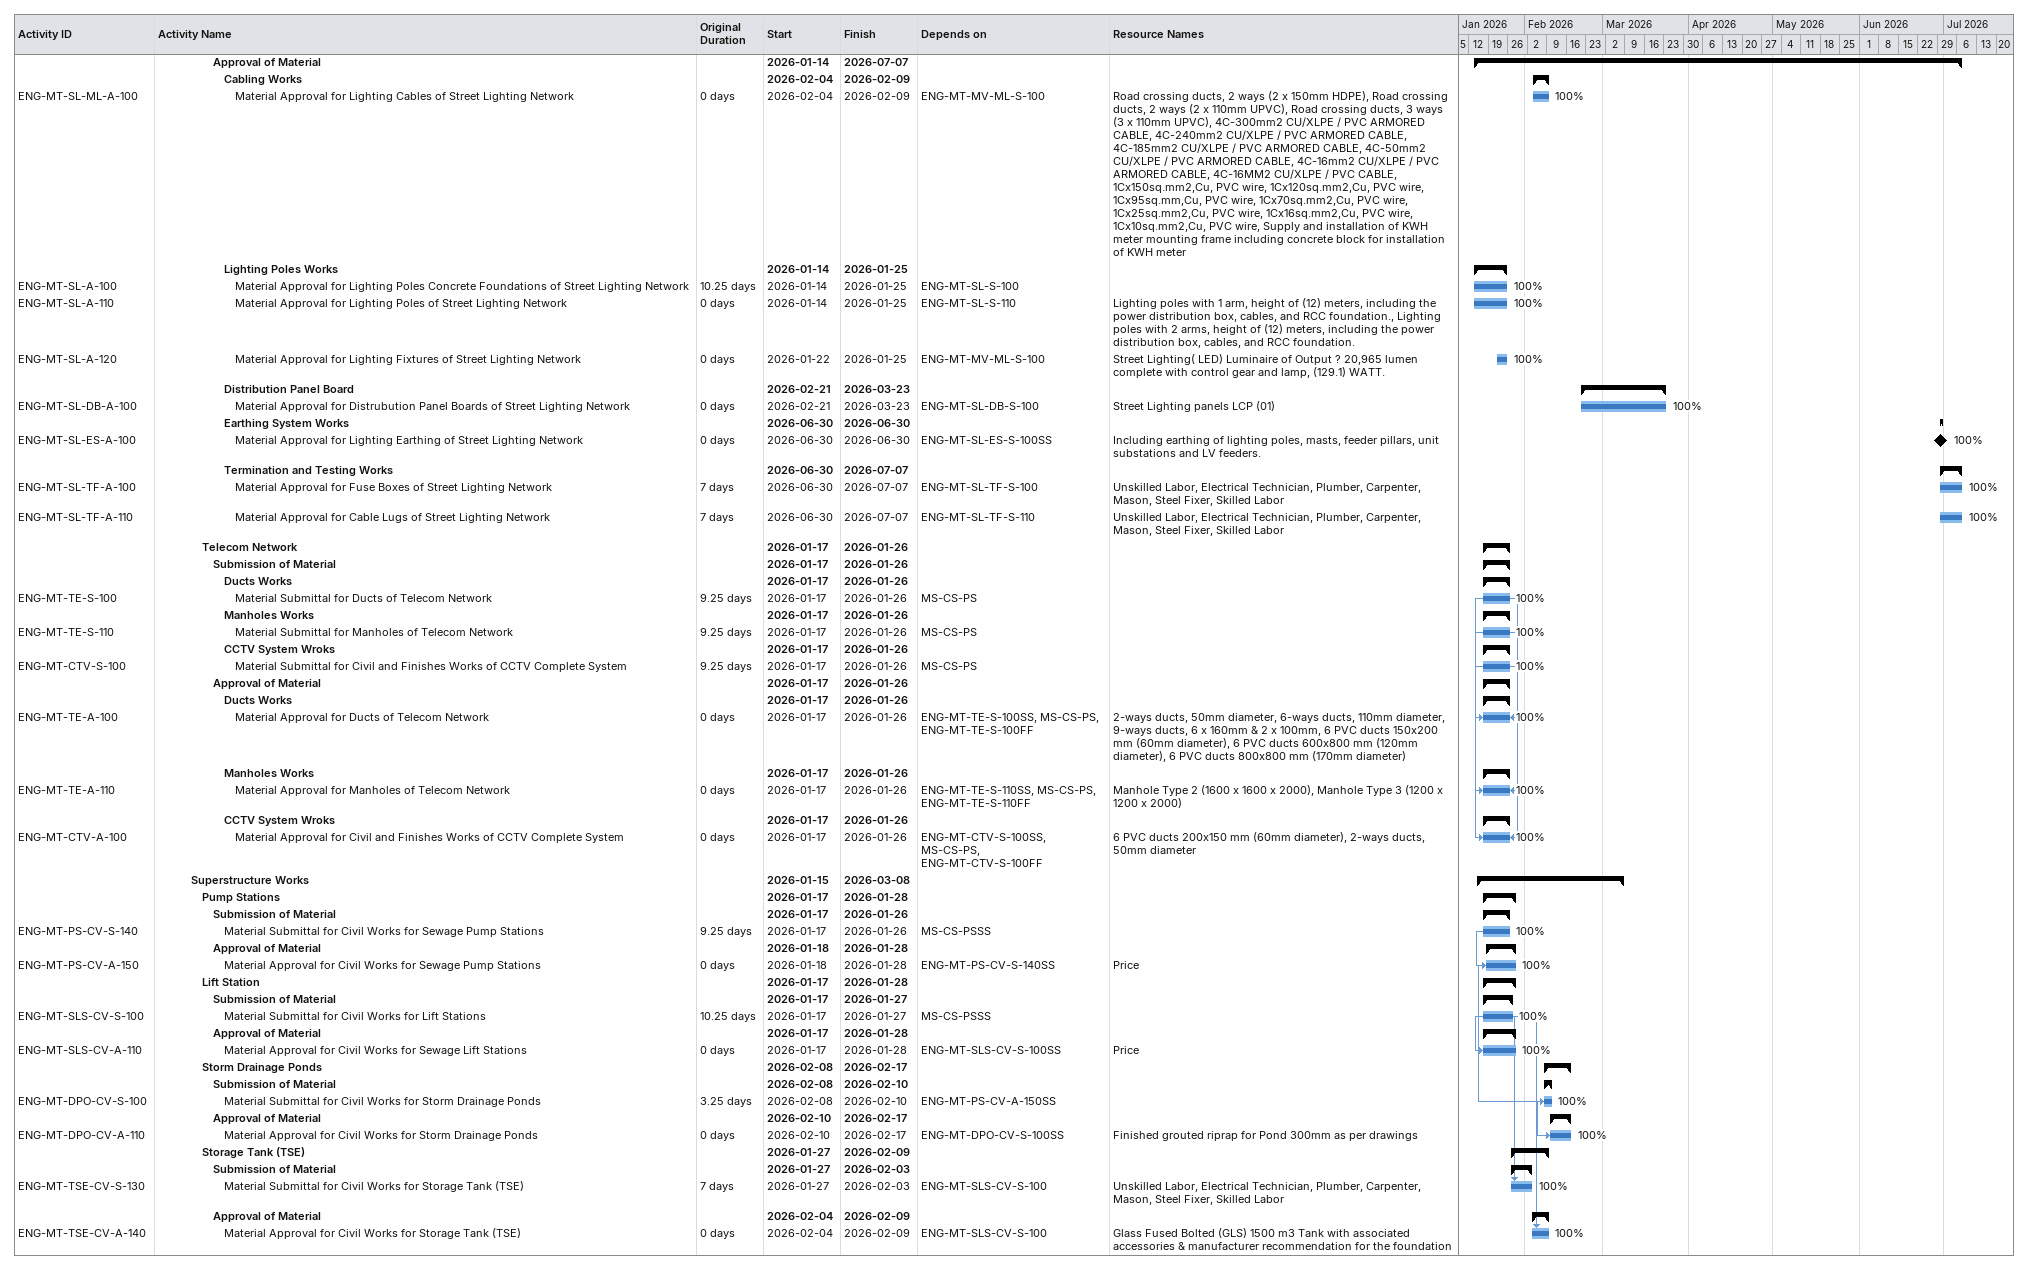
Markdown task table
| ID | Level | Task | Original duration | Start | Finish | Predecessors | Resources | % complete |
|---|---|---|---|---|---|---|---|---|
|  | 6 | **Approval of Material** |  | 2026-01-14 | 2026-07-07 |  |  |  |
|  | 7 | **Cabling Works** |  | 2026-02-04 | 2026-02-09 |  |  |  |
| ENG-MT-SL-ML-A-100 | 8 | Material Approval for Lighting Cables of Street Lighting Network | 0d | 2026-02-04 | 2026-02-09 | ENG-MT-MV-ML-S-100 | Road crossing ducts, 2 ways (2 x 150mm HDPE), Road crossing ducts, 2 ways (2 x 110mm UPVC), Road crossing ducts, 3 ways (3 x 110mm UPVC), 4C-300mm2 CU/XLPE / PVC ARMORED CABLE, 4C-240mm2 CU/XLPE / PVC ARMORED CABLE, 4C-185mm2 CU/XLPE / PVC ARMORED CABLE, 4C-50mm2 CU/XLPE / PVC ARMORED CABLE, 4C-16mm2 CU/XLPE / PVC ARMORED CABLE, 4C-16MM2 CU/XLPE / PVC CABLE, 1Cx150sq.mm2,Cu, PVC wire, 1Cx120sq.mm2,Cu, PVC wire, 1Cx95sq.mm,Cu, PVC wire, 1Cx70sq.mm2,Cu, PVC wire, 1Cx25sq.mm2,Cu, PVC wire, 1Cx16sq.mm2,Cu, PVC wire, 1Cx10sq.mm2,Cu, PVC wire, Supply and installation of KWH meter mounting frame including concrete block for installation of KWH meter | 100 |
|  | 7 | **Lighting Poles Works** |  | 2026-01-14 | 2026-01-25 |  |  |  |
| ENG-MT-SL-A-100 | 8 | Material Approval for Lighting Poles Concrete Foundations of Street Lighting Network | 10.25d | 2026-01-14 | 2026-01-25 | ENG-MT-SL-S-100 |  | 100 |
| ENG-MT-SL-A-110 | 8 | Material Approval for Lighting Poles of Street Lighting Network | 0d | 2026-01-14 | 2026-01-25 | ENG-MT-SL-S-110 | Lighting poles with 1 arm, height of (12) meters, including the power distribution box, cables, and RCC foundation., Lighting poles with 2 arms, height of (12) meters, including the power distribution box, cables, and RCC foundation. | 100 |
| ENG-MT-SL-A-120 | 8 | Material Approval for Lighting Fixtures of Street Lighting Network | 0d | 2026-01-22 | 2026-01-25 | ENG-MT-MV-ML-S-100 | Street Lighting( LED) Luminaire of Output ? 20,965 lumen complete with control gear and lamp, (129.1) WATT. | 100 |
|  | 7 | **Distribution Panel Board** |  | 2026-02-21 | 2026-03-23 |  |  |  |
| ENG-MT-SL-DB-A-100 | 8 | Material Approval for Distrubution Panel Boards of Street Lighting Network | 0d | 2026-02-21 | 2026-03-23 | ENG-MT-SL-DB-S-100 | Street Lighting panels LCP (01) | 100 |
|  | 7 | **Earthing System Works** |  | 2026-06-30 | 2026-06-30 |  |  |  |
| ENG-MT-SL-ES-A-100 | 8 | Material Approval for Lighting Earthing of Street Lighting Network | 0d | 2026-06-30 | 2026-06-30 | ENG-MT-SL-ES-S-100SS | Including earthing of lighting poles, masts, feeder pillars, unit substations and LV feeders. | 100 |
|  | 7 | **Termination and Testing Works** |  | 2026-06-30 | 2026-07-07 |  |  |  |
| ENG-MT-SL-TF-A-100 | 8 | Material Approval for Fuse Boxes of Street Lighting Network | 7d | 2026-06-30 | 2026-07-07 | ENG-MT-SL-TF-S-100 | Unskilled Labor, Electrical Technician, Plumber, Carpenter, Mason, Steel Fixer, Skilled Labor | 100 |
| ENG-MT-SL-TF-A-110 | 8 | Material Approval for Cable Lugs of Street Lighting Network | 7d | 2026-06-30 | 2026-07-07 | ENG-MT-SL-TF-S-110 | Unskilled Labor, Electrical Technician, Plumber, Carpenter, Mason, Steel Fixer, Skilled Labor | 100 |
|  | 5 | **Telecom Network** |  | 2026-01-17 | 2026-01-26 |  |  |  |
|  | 6 | **Submission of Material** |  | 2026-01-17 | 2026-01-26 |  |  |  |
|  | 7 | **Ducts Works** |  | 2026-01-17 | 2026-01-26 |  |  |  |
| ENG-MT-TE-S-100 | 8 | Material Submittal for Ducts of Telecom Network | 9.25d | 2026-01-17 | 2026-01-26 | MS-CS-PS |  | 100 |
|  | 7 | **Manholes Works** |  | 2026-01-17 | 2026-01-26 |  |  |  |
| ENG-MT-TE-S-110 | 8 | Material Submittal for Manholes of Telecom Network | 9.25d | 2026-01-17 | 2026-01-26 | MS-CS-PS |  | 100 |
|  | 7 | **CCTV System Wroks** |  | 2026-01-17 | 2026-01-26 |  |  |  |
| ENG-MT-CTV-S-100 | 8 | Material Submittal for Civil and Finishes Works of CCTV Complete System | 9.25d | 2026-01-17 | 2026-01-26 | MS-CS-PS |  | 100 |
|  | 6 | **Approval of Material** |  | 2026-01-17 | 2026-01-26 |  |  |  |
|  | 7 | **Ducts Works** |  | 2026-01-17 | 2026-01-26 |  |  |  |
| ENG-MT-TE-A-100 | 8 | Material Approval for Ducts of Telecom Network | 0d | 2026-01-17 | 2026-01-26 | ENG-MT-TE-S-100SS, MS-CS-PS, ENG-MT-TE-S-100FF | 2-ways ducts, 50mm diameter, 6-ways ducts, 110mm diameter, 9-ways ducts, 6 x 160mm & 2 x 100mm, 6 PVC ducts 150x200 mm (60mm diameter), 6 PVC ducts 600x800 mm (120mm diameter), 6 PVC ducts 800x800 mm (170mm diameter) | 100 |
|  | 7 | **Manholes Works** |  | 2026-01-17 | 2026-01-26 |  |  |  |
| ENG-MT-TE-A-110 | 8 | Material Approval for Manholes of Telecom Network | 0d | 2026-01-17 | 2026-01-26 | ENG-MT-TE-S-110SS, MS-CS-PS, ENG-MT-TE-S-110FF | Manhole Type 2 (1600 x 1600 x 2000), Manhole Type 3 (1200 x 1200 x 2000) | 100 |
|  | 7 | **CCTV System Wroks** |  | 2026-01-17 | 2026-01-26 |  |  |  |
| ENG-MT-CTV-A-100 | 8 | Material Approval for Civil and Finishes Works of CCTV Complete System | 0d | 2026-01-17 | 2026-01-26 | ENG-MT-CTV-S-100SS, MS-CS-PS, ENG-MT-CTV-S-100FF | 6 PVC ducts 200x150 mm (60mm diameter), 2-ways ducts, 50mm diameter | 100 |
|  | 4 | **Superstructure Works** |  | 2026-01-15 | 2026-03-08 |  |  |  |
|  | 5 | **Pump Stations** |  | 2026-01-17 | 2026-01-28 |  |  |  |
|  | 6 | **Submission of Material** |  | 2026-01-17 | 2026-01-26 |  |  |  |
| ENG-MT-PS-CV-S-140 | 7 | Material Submittal for Civil Works for Sewage Pump Stations | 9.25d | 2026-01-17 | 2026-01-26 | MS-CS-PSSS |  | 100 |
|  | 6 | **Approval of Material** |  | 2026-01-18 | 2026-01-28 |  |  |  |
| ENG-MT-PS-CV-A-150 | 7 | Material Approval for Civil Works for Sewage Pump Stations | 0d | 2026-01-18 | 2026-01-28 | ENG-MT-PS-CV-S-140SS | Price | 100 |
|  | 5 | **Lift Station** |  | 2026-01-17 | 2026-01-28 |  |  |  |
|  | 6 | **Submission of Material** |  | 2026-01-17 | 2026-01-27 |  |  |  |
| ENG-MT-SLS-CV-S-100 | 7 | Material Submittal for Civil Works for Lift Stations | 10.25d | 2026-01-17 | 2026-01-27 | MS-CS-PSSS |  | 100 |
|  | 6 | **Approval of Material** |  | 2026-01-17 | 2026-01-28 |  |  |  |
| ENG-MT-SLS-CV-A-110 | 7 | Material Approval for Civil Works for Sewage Lift Stations | 0d | 2026-01-17 | 2026-01-28 | ENG-MT-SLS-CV-S-100SS | Price | 100 |
|  | 5 | **Storm Drainage Ponds** |  | 2026-02-08 | 2026-02-17 |  |  |  |
|  | 6 | **Submission of Material** |  | 2026-02-08 | 2026-02-10 |  |  |  |
| ENG-MT-DPO-CV-S-100 | 7 | Material Submittal for Civil Works for Storm Drainage Ponds | 3.25d | 2026-02-08 | 2026-02-10 | ENG-MT-PS-CV-A-150SS |  | 100 |
|  | 6 | **Approval of Material** |  | 2026-02-10 | 2026-02-17 |  |  |  |
| ENG-MT-DPO-CV-A-110 | 7 | Material Approval for Civil Works for Storm Drainage Ponds | 0d | 2026-02-10 | 2026-02-17 | ENG-MT-DPO-CV-S-100SS | Finished grouted riprap for Pond 300mm as per drawings | 100 |
|  | 5 | **Storage Tank (TSE)** |  | 2026-01-27 | 2026-02-09 |  |  |  |
|  | 6 | **Submission of Material** |  | 2026-01-27 | 2026-02-03 |  |  |  |
| ENG-MT-TSE-CV-S-130 | 7 | Material Submittal for Civil Works for Storage Tank (TSE) | 7d | 2026-01-27 | 2026-02-03 | ENG-MT-SLS-CV-S-100 | Unskilled Labor, Electrical Technician, Plumber, Carpenter, Mason, Steel Fixer, Skilled Labor | 100 |
|  | 6 | **Approval of Material** |  | 2026-02-04 | 2026-02-09 |  |  |  |
| ENG-MT-TSE-CV-A-140 | 7 | Material Approval for Civil Works for Storage Tank (TSE) | 0d | 2026-02-04 | 2026-02-09 | ENG-MT-SLS-CV-S-100 | Glass Fused Bolted (GLS) 1500 m3 Tank with associated accessories & manufacturer recommendation for the foundation | 100 |
